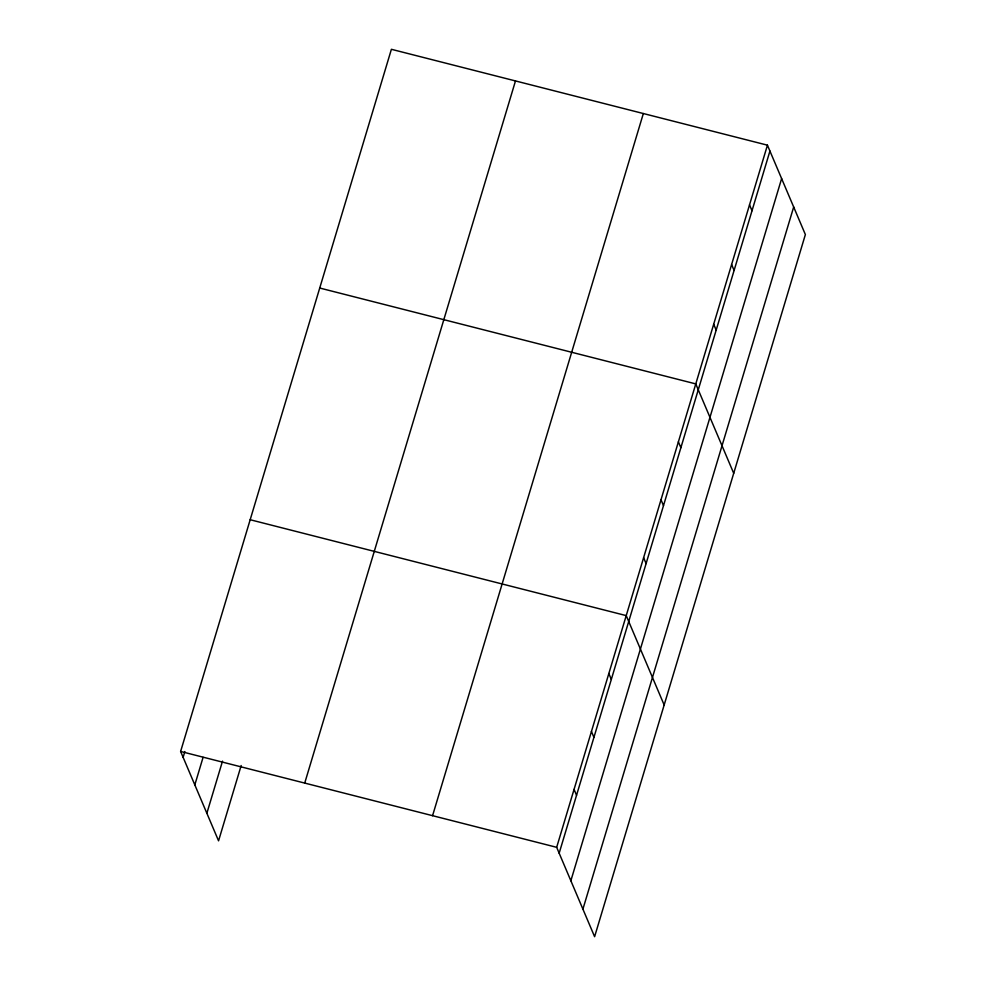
<?xml version="1.0" encoding="UTF-8"?>
<svg xmlns="http://www.w3.org/2000/svg" width="986" height="986" viewBox="0 0 986 986"><rect width="100%" height="100%" fill="white"/><g stroke="black" fill="none" stroke-linecap="round" stroke-linejoin="round"><path stroke-width="1.48" d="M241.176 765.518L218.559 840.824L180.623 751.443L391.393 49.3L767.441 145.176L805.377 234.557L594.607 936.7L556.671 847.319L767.441 145.176M183.125 757.322L184.863 751.529M194.821 784.881L203.079 757.359M206.863 813.265L222.516 761.13M304.723 783.081L515.481 80.938M432.571 815.681L643.34 113.538M559.161 853.198L769.93 151.043M570.857 880.757L781.627 178.602M582.911 909.141L793.681 206.998M319.735 288.035L695.771 383.899L733.707 473.28M250.185 519.733L626.221 615.609L664.157 704.99M180.623 751.443L556.671 847.319M749.52 204.854L752.01 210.733M731.6 264.544L734.102 270.411M713.691 324.221L716.181 330.088M678.38 441.827L680.882 447.706M661.002 499.754L663.492 505.633M643.611 557.682L646.101 563.561M608.83 673.537L611.32 679.416M591.44 731.464L593.942 737.343M574.062 789.392L576.551 795.271"/></g></svg>
